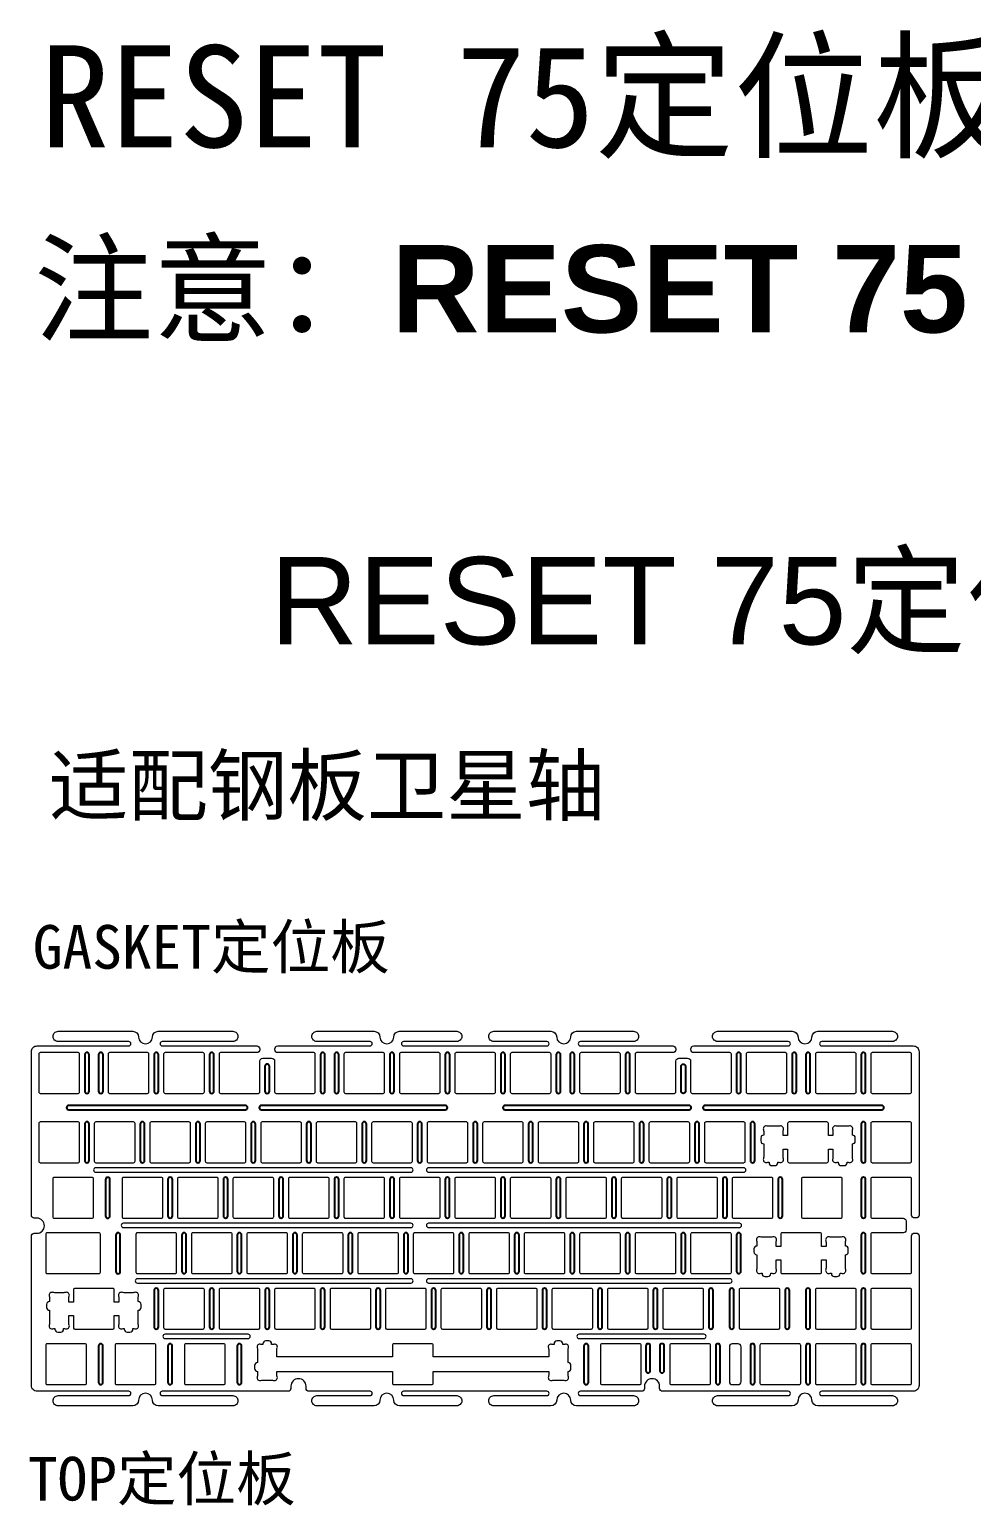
# Model space of a CAD drawing. Header units: millimetres. Extents: x 2670 to 4041, y 544 to 1639.
# Drawn here: x 2705 to 3029, y 1132 to 1639 of the extents above; entities that cross this region are included whole.
import ezdxf

# ---------------------------------------------------------------- set-up
doc = ezdxf.new("R2010")
doc.units = ezdxf.units.MM
doc.layers.add('1', color=7, linetype='Continuous', lineweight=0)
doc.styles.get("Standard").update_dxf_attribs({"font": 'arial.ttf'})

msp = doc.modelspace()

# ---------------------------------------------------------------- linework, layer by layer
at = {"layer": '1'}
for p, q in [((2740.036, 1170.879), (2740.036, 1170.879)), ((2750.036, 1170.879), (2750.036, 1170.879))]:
    msp.add_line(p, q, dxfattribs=at)
msp.add_lwpolyline([(2833.662, 1171.629, 0.4142136), (2832.912, 1170.879, 0.4142136), (2833.662, 1170.129), (2851.912, 1170.129, -0.4142136), (2853.662, 1168.379, -0.4142136), (2851.912, 1166.629), (2832.311, 1166.629, -0.4075719), (2830.312, 1168.583, 0.9775252), (2825.513, 1168.583, -0.4075719), (2823.513, 1166.629), (2803.912, 1166.629, -0.4142136), (2802.162, 1168.379), (2802.162, 1168.379, -0.4142136), (2803.912, 1170.129), (2822.162, 1170.129, 0.4142136), (2822.912, 1170.879, 0.4142136), (2822.162, 1171.629), (2801.162, 1171.629, -0.4142136), (2800.162, 1172.629), (2800.162, 1173.351, 1), (2794.962, 1173.351), (2794.962, 1172.629, -0.4142136), (2793.962, 1171.629), (2750.786, 1171.629, 0.4142136), (2750.036, 1170.879, 0.4142136), (2750.786, 1170.129), (2775.036, 1170.129, -0.4142136), (2776.786, 1168.379, -0.4142136), (2775.036, 1166.629), (2749.435, 1166.629, -0.4075719), (2747.435, 1168.583, 0.9775252), (2742.636, 1168.583, -0.4075719), (2740.637, 1166.629), (2715.036, 1166.629, -0.4142136), (2713.286, 1168.379), (2713.286, 1168.379, -0.4142136), (2715.036, 1170.129), (2739.286, 1170.129, 0.4142136), (2740.036, 1170.879, 0.4142136), (2739.286, 1171.629), (2707.825, 1171.629, -0.4142136), (2705.825, 1173.629), (2705.825, 1224.893, -0.4142136), (2706.825, 1225.893), (2707.707, 1225.893, 1), (2707.707, 1231.093), (2706.825, 1231.093, -0.4142136), (2705.825, 1232.093), (2705.825, 1288.257, -0.4142136), (2707.825, 1290.257), (2739.286, 1290.257, 0.4142136), (2740.036, 1291.007, 0.4142136), (2739.286, 1291.757), (2715.036, 1291.757, -0.4142136), (2713.286, 1293.507, -0.4142136), (2715.036, 1295.257), (2740.637, 1295.257, -0.4075719), (2742.636, 1293.302, 0.9775252), (2747.435, 1293.302, -0.4075719), (2749.435, 1295.257), (2775.036, 1295.257, -0.4142136), (2776.786, 1293.507, -0.4142136), (2775.036, 1291.757), (2750.786, 1291.757, 0.4142136), (2750.036, 1291.007, 0.4142136), (2750.786, 1290.257), (2783.247, 1290.257, -0.4142136), (2784.247, 1289.257), (2784.247, 1288.949, -0.4142136), (2783.247, 1287.949), (2770.809, 1287.949, 0.4142136), (2770.309, 1287.449), (2770.309, 1274.449, 0.4142136), (2770.809, 1273.949), (2783.809, 1273.949, 0.4142136), (2784.309, 1274.449), (2784.309, 1285.042, -0.4142136), (2785.309, 1286.042), (2788.359, 1286.042, -0.4142136), (2789.359, 1285.042), (2789.359, 1274.449, 0.4142136), (2789.859, 1273.949), (2802.859, 1273.949, 0.4142136), (2803.359, 1274.449), (2803.359, 1287.449, 0.4142136), (2802.859, 1287.949), (2790.447, 1287.949, -0.4142136), (2789.447, 1288.949), (2789.447, 1289.257, -0.4142136), (2790.447, 1290.257), (2822.162, 1290.257, 0.4142136), (2822.912, 1291.007, 0.4142136), (2822.162, 1291.757), (2803.912, 1291.757, -0.4142136), (2802.162, 1293.507, -0.4142136), (2803.912, 1295.257), (2823.513, 1295.257, -0.4075719), (2825.513, 1293.302, 0.9775252), (2830.312, 1293.302, -0.4075719), (2832.311, 1295.257), (2851.912, 1295.257, -0.4142136), (2853.662, 1293.507, -0.4142136), (2851.912, 1291.757), (2833.662, 1291.757, 0.4142136), (2832.912, 1291.007, 0.4142136), (2833.662, 1290.257), (2882.906, 1290.257, 0.4142136), (2883.656, 1291.007, 0.4142136), (2882.906, 1291.757), (2864.656, 1291.757, -0.4142136), (2862.906, 1293.507, -0.4142136), (2864.656, 1295.257), (2884.257, 1295.257, -0.4075719), (2886.257, 1293.302, 0.9775252), (2891.055, 1293.302, -0.4075719), (2893.055, 1295.257), (2912.656, 1295.257, -0.4142136), (2914.406, 1293.507, -0.4142136), (2912.656, 1291.757), (2894.406, 1291.757, 0.4142136), (2893.656, 1291.007, 0.4142136), (2894.406, 1290.257), (2926.122, 1290.257, -0.4142136), (2927.122, 1289.257), (2927.122, 1288.949, -0.4142136), (2926.122, 1287.949), (2913.684, 1287.949, 0.4142136), (2913.184, 1287.449), (2913.184, 1274.449, 0.4142136), (2913.684, 1273.949), (2926.684, 1273.949, 0.4142136), (2927.184, 1274.449), (2927.184, 1285.042, -0.4142136), (2928.184, 1286.042), (2931.234, 1286.042, -0.4142136), (2932.234, 1285.042), (2932.234, 1274.449, 0.4142136), (2932.734, 1273.949), (2945.734, 1273.949, 0.4142136), (2946.234, 1274.449), (2946.234, 1287.449, 0.4142136), (2945.734, 1287.949), (2933.322, 1287.949, -0.4142136), (2932.322, 1288.949), (2932.322, 1289.257, -0.4142136), (2933.322, 1290.257), (2965.783, 1290.257, 0.4142136), (2966.533, 1291.007, 0.4142136), (2965.783, 1291.757), (2941.533, 1291.757, -0.4142136), (2939.783, 1293.507, -0.4142136), (2941.533, 1295.257), (2967.134, 1295.257, -0.4075719), (2969.133, 1293.302, 0.9775252), (2973.932, 1293.302, -0.4075719), (2975.932, 1295.257), (3001.533, 1295.257, -0.4142136), (3003.283, 1293.507, -0.4142136), (3001.533, 1291.757), (2977.283, 1291.757, 0.4142136), (2976.533, 1291.007, 0.4142136), (2977.283, 1290.257), (3008.719, 1290.257, -0.4142136), (3010.719, 1288.257), (3010.719, 1232.165, -0.4142136), (3009.719, 1231.165), (3009.146, 1231.165, -0.4142136), (3008.146, 1232.165), (3008.146, 1244.587, 0.4142136), (3007.646, 1245.087), (2994.646, 1245.087, 0.4142136), (2994.146, 1244.587), (2994.146, 1231.587, 0.4142136), (2994.646, 1231.087), (3005.236, 1231.087, -0.4142136), (3006.236, 1230.087), (3006.236, 1227.037, -0.4142136), (3005.236, 1226.037), (2994.646, 1226.037, 0.4142136), (2994.146, 1225.537), (2994.146, 1212.537, 0.4142136), (2994.646, 1212.037), (3007.646, 1212.037, 0.4142136), (3008.146, 1212.537), (3008.146, 1224.965, -0.4142136), (3009.146, 1225.965), (3009.719, 1225.965, -0.4142136), (3010.719, 1224.965), (3010.719, 1173.629, -0.4142136), (3008.719, 1171.629), (2977.283, 1171.629, 0.4142136), (2976.533, 1170.879, 0.4142136), (2977.283, 1170.129), (3001.533, 1170.129, -0.4142136), (3003.283, 1168.379, -0.4142136), (3001.533, 1166.629), (2975.932, 1166.629, -0.4075719), (2973.932, 1168.583, 0.9775252), (2969.133, 1168.583, -0.4075719), (2967.134, 1166.629), (2941.533, 1166.629, -0.4142136), (2939.783, 1168.379, -0.4142136), (2941.533, 1170.129), (2965.783, 1170.129, 0.4142136), (2966.533, 1170.879, 0.4142136), (2965.783, 1171.629), (2922.606, 1171.629, -0.4142136), (2921.606, 1172.629), (2921.606, 1173.351, 1), (2916.406, 1173.351), (2916.406, 1172.629, -0.4142136), (2915.406, 1171.629), (2894.406, 1171.629, 0.4142136), (2893.656, 1170.879, 0.4142136), (2894.406, 1170.129), (2912.656, 1170.129, -0.4142136), (2914.406, 1168.379, -0.4142136), (2912.656, 1166.629), (2893.055, 1166.629, -0.4075719), (2891.055, 1168.583, 0.9775252), (2886.257, 1168.583, -0.4075719), (2884.257, 1166.629), (2864.656, 1166.629, -0.4142136), (2862.906, 1168.379, -0.4142136), (2864.656, 1170.129), (2882.906, 1170.129, 0.4142136), (2883.656, 1170.879, 0.4142136), (2882.906, 1171.629), (2833.662, 1171.629)], format="xyb", dxfattribs=at)
for points in [[(2708.896, 1273.949), (2721.896, 1273.949, 0.4142136), (2722.396, 1274.449), (2722.396, 1287.449, 0.4142136), (2721.896, 1287.949), (2708.896, 1287.949, 0.4142136), (2708.396, 1287.449), (2708.396, 1274.449, 0.4142136)], [(2732.709, 1273.949), (2745.709, 1273.949, 0.4142136), (2746.209, 1274.449), (2746.209, 1287.449, 0.4142136), (2745.709, 1287.949), (2732.709, 1287.949, 0.4142136), (2732.209, 1287.449), (2732.209, 1274.449, 0.4142136)], [(2751.759, 1273.949), (2764.759, 1273.949, 0.4142136), (2765.259, 1274.449), (2765.259, 1287.449, 0.4142136), (2764.759, 1287.949), (2751.759, 1287.949, 0.4142136), (2751.259, 1287.449), (2751.259, 1274.449, 0.4142136)], [(2813.671, 1273.949), (2826.671, 1273.949, 0.4142136), (2827.171, 1274.449), (2827.171, 1287.449, 0.4142136), (2826.671, 1287.949), (2813.671, 1287.949, 0.4142136), (2813.171, 1287.449), (2813.171, 1274.449, 0.4142136)], [(2832.721, 1273.949), (2845.721, 1273.949, 0.4142136), (2846.221, 1274.449), (2846.221, 1287.449, 0.4142136), (2845.721, 1287.949), (2832.721, 1287.949, 0.4142136), (2832.221, 1287.449), (2832.221, 1274.449, 0.4142136)], [(2851.771, 1273.949), (2864.771, 1273.949, 0.4142136), (2865.271, 1274.449), (2865.271, 1287.449, 0.4142136), (2864.771, 1287.949), (2851.771, 1287.949, 0.4142136), (2851.271, 1287.449), (2851.271, 1274.449, 0.4142136)], [(2870.821, 1273.949), (2883.821, 1273.949, 0.4142136), (2884.321, 1274.449), (2884.321, 1287.449, 0.4142136), (2883.821, 1287.949), (2870.821, 1287.949, 0.4142136), (2870.321, 1287.449), (2870.321, 1274.449, 0.4142136)], [(2894.634, 1273.949), (2907.634, 1273.949, 0.4142136), (2908.134, 1274.449), (2908.134, 1287.449, 0.4142136), (2907.634, 1287.949), (2894.634, 1287.949, 0.4142136), (2894.134, 1287.449), (2894.134, 1274.449, 0.4142136)], [(2951.784, 1273.949), (2964.784, 1273.949, 0.4142136), (2965.284, 1274.449), (2965.284, 1287.449, 0.4142136), (2964.784, 1287.949), (2951.784, 1287.949, 0.4142136), (2951.284, 1287.449), (2951.284, 1274.449, 0.4142136)], [(2989.096, 1274.449), (2989.096, 1287.449, 0.4142136), (2988.596, 1287.949), (2975.596, 1287.949, 0.4142136), (2975.096, 1287.449), (2975.096, 1274.449, 0.4142136), (2975.596, 1273.949), (2988.596, 1273.949, 0.4142136)], [(2994.646, 1273.949), (3007.646, 1273.949, 0.4142136), (3008.146, 1274.449), (3008.146, 1287.449, 0.4142136), (3007.646, 1287.949), (2994.646, 1287.949, 0.4142136), (2994.146, 1287.449), (2994.146, 1274.449, 0.4142136)], [(2708.896, 1250.137), (2721.896, 1250.137, 0.4142136), (2722.396, 1250.637), (2722.396, 1263.637, 0.4142136), (2721.896, 1264.137), (2708.896, 1264.137, 0.4142136), (2708.396, 1263.637), (2708.396, 1250.637, 0.4142136)], [(2727.946, 1250.137), (2740.946, 1250.137, 0.4142136), (2741.446, 1250.637), (2741.446, 1263.637, 0.4142136), (2740.946, 1264.137), (2727.946, 1264.137, 0.4142136), (2727.446, 1263.637), (2727.446, 1250.637, 0.4142136)], [(2746.996, 1250.137), (2759.996, 1250.137, 0.4142136), (2760.496, 1250.637), (2760.496, 1263.637, 0.4142136), (2759.996, 1264.137), (2746.996, 1264.137, 0.4142136), (2746.496, 1263.637), (2746.496, 1250.637, 0.4142136)], [(2766.046, 1250.137), (2779.046, 1250.137, 0.4142136), (2779.546, 1250.637), (2779.546, 1263.637, 0.4142136), (2779.046, 1264.137), (2766.046, 1264.137, 0.4142136), (2765.546, 1263.637), (2765.546, 1250.637, 0.4142136)], [(2785.096, 1250.137), (2798.096, 1250.137, 0.4142136), (2798.596, 1250.637), (2798.596, 1263.637, 0.4142136), (2798.096, 1264.137), (2785.096, 1264.137, 0.4142136), (2784.596, 1263.637), (2784.596, 1250.637, 0.4142136)], [(2804.146, 1250.137), (2817.146, 1250.137, 0.4142136), (2817.646, 1250.637), (2817.646, 1263.637, 0.4142136), (2817.146, 1264.137), (2804.146, 1264.137, 0.4142136), (2803.646, 1263.637), (2803.646, 1250.637, 0.4142136)], [(2823.196, 1250.137), (2836.196, 1250.137, 0.4142136), (2836.696, 1250.637), (2836.696, 1263.637, 0.4142136), (2836.196, 1264.137), (2823.196, 1264.137, 0.4142136), (2822.696, 1263.637), (2822.696, 1250.637, 0.4142136)], [(2842.246, 1250.137), (2855.246, 1250.137, 0.4142136), (2855.746, 1250.637), (2855.746, 1263.637, 0.4142136), (2855.246, 1264.137), (2842.246, 1264.137, 0.4142136), (2841.746, 1263.637), (2841.746, 1250.637, 0.4142136)], [(2842.246, 1250.137), (2855.246, 1250.137, 0.4142136), (2855.746, 1250.637), (2855.746, 1263.637, 0.4142136), (2855.246, 1264.137), (2842.246, 1264.137, 0.4142136), (2841.746, 1263.637), (2841.746, 1250.637, 0.4142136)], [(2861.296, 1250.137), (2874.296, 1250.137, 0.4142136), (2874.796, 1250.637), (2874.796, 1263.637, 0.4142136), (2874.296, 1264.137), (2861.296, 1264.137, 0.4142136), (2860.796, 1263.637), (2860.796, 1250.637, 0.4142136)], [(2880.346, 1250.137), (2893.346, 1250.137, 0.4142136), (2893.846, 1250.637), (2893.846, 1263.637, 0.4142136), (2893.346, 1264.137), (2880.346, 1264.137, 0.4142136), (2879.846, 1263.637), (2879.846, 1250.637, 0.4142136)], [(2899.396, 1250.137), (2912.396, 1250.137, 0.4142136), (2912.896, 1250.637), (2912.896, 1263.637, 0.4142136), (2912.396, 1264.137), (2899.396, 1264.137, 0.4142136), (2898.896, 1263.637), (2898.896, 1250.637, 0.4142136)], [(2918.446, 1250.137), (2931.446, 1250.137, 0.4142136), (2931.946, 1250.637), (2931.946, 1263.637, 0.4142136), (2931.446, 1264.137), (2918.446, 1264.137, 0.4142136), (2917.946, 1263.637), (2917.946, 1250.637, 0.4142136)], [(2937.496, 1250.137), (2950.496, 1250.137, 0.4142136), (2950.996, 1250.637), (2950.996, 1263.637, 0.4142136), (2950.496, 1264.137), (2937.496, 1264.137, 0.4142136), (2936.996, 1263.637), (2936.996, 1250.637, 0.4142136)], [(2982.309, 1262.734, 0.6125159), (2981.049, 1261.474, -0.0785975), (2981.147, 1260.857), (2981.147, 1259.437), (2979.571, 1259.436), (2979.571, 1263.637, 0.4142136), (2979.071, 1264.137), (2966.071, 1264.137, 0.4142136), (2965.571, 1263.637), (2965.571, 1259.436), (2963.997, 1259.437), (2963.997, 1260.857, -0.0785975), (2964.094, 1261.474, 0.6125159), (2962.834, 1262.734, -0.0785975), (2962.217, 1262.637), (2959.126, 1262.637, -0.0785975), (2958.509, 1262.734, 0.6125159), (2957.249, 1261.474, -0.0785975), (2957.347, 1260.857), (2957.347, 1259.607, 0.4142136), (2956.347, 1258.607), (2956.347, 1257.607, 0.4142136), (2957.347, 1256.607), (2957.347, 1252.116, -0.0785975), (2957.249, 1251.499, 0.6125159), (2958.509, 1250.239, -0.0785975), (2959.126, 1250.337), (2959.172, 1250.337), (2959.172, 1250.137, 0.4142136), (2960.172, 1249.137), (2961.172, 1249.137, 0.4142136), (2962.172, 1250.137), (2962.172, 1250.337), (2962.217, 1250.337, -0.0785975), (2962.834, 1250.239, 0.6125159), (2964.094, 1251.499, -0.0785975), (2963.997, 1252.116), (2963.997, 1254.837), (2965.571, 1254.836), (2965.571, 1250.637, 0.4142136), (2966.071, 1250.137), (2979.071, 1250.137, 0.4142136), (2979.571, 1250.637), (2979.571, 1254.836), (2981.147, 1254.837), (2981.147, 1252.116, -0.0785975), (2981.049, 1251.499, 0.6125159), (2982.309, 1250.239, -0.0785975), (2982.926, 1250.337), (2982.972, 1250.337), (2982.972, 1250.137, 0.4142136), (2983.972, 1249.137), (2984.972, 1249.137, 0.4142136), (2985.972, 1250.137), (2985.972, 1250.337), (2986.017, 1250.337, -0.0785975), (2986.634, 1250.239, 0.6125159), (2987.894, 1251.499, -0.0785975), (2987.797, 1252.116), (2987.797, 1256.607, 0.4142136), (2988.797, 1257.607), (2988.797, 1258.607, 0.4142136), (2987.797, 1259.607), (2987.797, 1260.857, -0.0785975), (2987.894, 1261.474, 0.6125159), (2986.634, 1262.734, -0.0785975), (2986.017, 1262.637), (2982.926, 1262.637, -0.0785975)], [(2994.646, 1250.137), (3007.646, 1250.137, 0.4142136), (3008.146, 1250.637), (3008.146, 1263.637, 0.4142136), (3007.646, 1264.137), (2994.646, 1264.137, 0.4142136), (2994.146, 1263.637), (2994.146, 1250.637, 0.4142136)], [(2713.659, 1231.087), (2726.659, 1231.087, 0.4142136), (2727.159, 1231.587), (2727.159, 1244.587, 0.4142136), (2726.659, 1245.087), (2713.659, 1245.087, 0.4142136), (2713.159, 1244.587), (2713.159, 1231.587, 0.4142136)], [(2737.471, 1231.087), (2750.471, 1231.087, 0.4142136), (2750.971, 1231.587), (2750.971, 1244.587, 0.4142136), (2750.471, 1245.087), (2737.471, 1245.087, 0.4142136), (2736.971, 1244.587), (2736.971, 1231.587, 0.4142136)], [(2756.521, 1231.087), (2769.521, 1231.087, 0.4142136), (2770.021, 1231.587), (2770.021, 1244.587, 0.4142136), (2769.521, 1245.087), (2756.521, 1245.087, 0.4142136), (2756.021, 1244.587), (2756.021, 1231.587, 0.4142136)], [(2775.571, 1231.087), (2788.571, 1231.087, 0.4142136), (2789.071, 1231.587), (2789.071, 1244.587, 0.4142136), (2788.571, 1245.087), (2775.571, 1245.087, 0.4142136), (2775.071, 1244.587), (2775.071, 1231.587, 0.4142136)], [(2794.621, 1231.087), (2807.621, 1231.087, 0.4142136), (2808.121, 1231.587), (2808.121, 1244.587, 0.4142136), (2807.621, 1245.087), (2794.621, 1245.087, 0.4142136), (2794.121, 1244.587), (2794.121, 1231.587, 0.4142136)], [(2813.671, 1231.087), (2826.671, 1231.087, 0.4142136), (2827.171, 1231.587), (2827.171, 1244.587, 0.4142136), (2826.671, 1245.087), (2813.671, 1245.087, 0.4142136), (2813.171, 1244.587), (2813.171, 1231.587, 0.4142136)], [(2832.721, 1231.087), (2845.721, 1231.087, 0.4142136), (2846.221, 1231.587), (2846.221, 1244.587, 0.4142136), (2845.721, 1245.087), (2832.721, 1245.087, 0.4142136), (2832.221, 1244.587), (2832.221, 1231.587, 0.4142136)], [(2851.771, 1231.087), (2864.771, 1231.087, 0.4142136), (2865.271, 1231.587), (2865.271, 1244.587, 0.4142136), (2864.771, 1245.087), (2851.771, 1245.087, 0.4142136), (2851.271, 1244.587), (2851.271, 1231.587, 0.4142136)], [(2870.821, 1231.087), (2883.821, 1231.087, 0.4142136), (2884.321, 1231.587), (2884.321, 1244.587, 0.4142136), (2883.821, 1245.087), (2870.821, 1245.087, 0.4142136), (2870.321, 1244.587), (2870.321, 1231.587, 0.4142136)], [(2889.871, 1231.087), (2902.871, 1231.087, 0.4142136), (2903.371, 1231.587), (2903.371, 1244.587, 0.4142136), (2902.871, 1245.087), (2889.871, 1245.087, 0.4142136), (2889.371, 1244.587), (2889.371, 1231.587, 0.4142136)], [(2908.921, 1231.087), (2921.921, 1231.087, 0.4142136), (2922.421, 1231.587), (2922.421, 1244.587, 0.4142136), (2921.921, 1245.087), (2908.921, 1245.087, 0.4142136), (2908.421, 1244.587), (2908.421, 1231.587, 0.4142136)], [(2927.971, 1231.087), (2940.971, 1231.087, 0.4142136), (2941.471, 1231.587), (2941.471, 1244.587, 0.4142136), (2940.971, 1245.087), (2927.971, 1245.087, 0.4142136), (2927.471, 1244.587), (2927.471, 1231.587, 0.4142136)], [(2947.021, 1231.087), (2960.021, 1231.087, 0.4142136), (2960.521, 1231.587), (2960.521, 1244.587, 0.4142136), (2960.021, 1245.087), (2947.021, 1245.087, 0.4142136), (2946.521, 1244.587), (2946.521, 1231.587, 0.4142136)], [(2970.834, 1231.087), (2983.834, 1231.087, 0.4142136), (2984.334, 1231.587), (2984.334, 1244.587, 0.4142136), (2983.834, 1245.087), (2970.834, 1245.087, 0.4142136), (2970.334, 1244.587), (2970.334, 1231.587, 0.4142136)], [(2729.04, 1212.037, 0.4142136), (2729.54, 1212.537), (2729.54, 1225.537, 0.4142136), (2729.04, 1226.037), (2711.278, 1226.037, 0.4142136), (2710.778, 1225.537), (2710.778, 1212.537, 0.4142136), (2711.278, 1212.037)], [(2742.234, 1212.037), (2755.234, 1212.037, 0.4142136), (2755.734, 1212.537), (2755.734, 1225.537, 0.4142136), (2755.234, 1226.037), (2742.234, 1226.037, 0.4142136), (2741.734, 1225.537), (2741.734, 1212.537, 0.4142136)], [(2761.284, 1212.037), (2774.284, 1212.037, 0.4142136), (2774.784, 1212.537), (2774.784, 1225.537, 0.4142136), (2774.284, 1226.037), (2761.284, 1226.037, 0.4142136), (2760.784, 1225.537), (2760.784, 1212.537, 0.4142136)], [(2780.334, 1212.037), (2793.334, 1212.037, 0.4142136), (2793.834, 1212.537), (2793.834, 1225.537, 0.4142136), (2793.334, 1226.037), (2780.334, 1226.037, 0.4142136), (2779.834, 1225.537), (2779.834, 1212.537, 0.4142136)], [(2799.384, 1212.037), (2812.384, 1212.037, 0.4142136), (2812.884, 1212.537), (2812.884, 1225.537, 0.4142136), (2812.384, 1226.037), (2799.384, 1226.037, 0.4142136), (2798.884, 1225.537), (2798.884, 1212.537, 0.4142136)], [(2818.434, 1212.037), (2831.434, 1212.037, 0.4142136), (2831.934, 1212.537), (2831.934, 1225.537, 0.4142136), (2831.434, 1226.037), (2818.434, 1226.037, 0.4142136), (2817.934, 1225.537), (2817.934, 1212.537, 0.4142136)], [(2837.484, 1212.037), (2850.484, 1212.037, 0.4142136), (2850.984, 1212.537), (2850.984, 1225.537, 0.4142136), (2850.484, 1226.037), (2837.484, 1226.037, 0.4142136), (2836.984, 1225.537), (2836.984, 1212.537, 0.4142136)], [(2856.534, 1212.037), (2869.534, 1212.037, 0.4142136), (2870.034, 1212.537), (2870.034, 1225.537, 0.4142136), (2869.534, 1226.037), (2856.534, 1226.037, 0.4142136), (2856.034, 1225.537), (2856.034, 1212.537, 0.4142136)], [(2875.584, 1212.037), (2888.584, 1212.037, 0.4142136), (2889.084, 1212.537), (2889.084, 1225.537, 0.4142136), (2888.584, 1226.037), (2875.584, 1226.037, 0.4142136), (2875.084, 1225.537), (2875.084, 1212.537, 0.4142136)], [(2894.634, 1212.037), (2907.634, 1212.037, 0.4142136), (2908.134, 1212.537), (2908.134, 1225.537, 0.4142136), (2907.634, 1226.037), (2894.634, 1226.037, 0.4142136), (2894.134, 1225.537), (2894.134, 1212.537, 0.4142136)], [(2913.684, 1212.037), (2926.684, 1212.037, 0.4142136), (2927.184, 1212.537), (2927.184, 1225.537, 0.4142136), (2926.684, 1226.037), (2913.684, 1226.037, 0.4142136), (2913.184, 1225.537), (2913.184, 1212.537, 0.4142136)], [(2932.734, 1212.037), (2945.734, 1212.037, 0.4142136), (2946.234, 1212.537), (2946.234, 1225.537, 0.4142136), (2945.734, 1226.037), (2932.734, 1226.037, 0.4142136), (2932.234, 1225.537), (2932.234, 1212.537, 0.4142136)], [(2979.928, 1224.634, 0.6125159), (2978.668, 1223.374, -0.0785975), (2978.765, 1222.757), (2978.765, 1221.337), (2977.19, 1221.336), (2977.19, 1225.537, 0.4142136), (2976.69, 1226.037), (2963.69, 1226.037, 0.4142136), (2963.19, 1225.537), (2963.19, 1221.336), (2961.615, 1221.337), (2961.615, 1222.757, -0.0785975), (2961.713, 1223.374, 0.6125159), (2960.453, 1224.634, -0.0785975), (2959.836, 1224.537), (2956.745, 1224.537, -0.0785975), (2956.128, 1224.634, 0.6125159), (2954.868, 1223.374, -0.0785975), (2954.965, 1222.757), (2954.965, 1221.507, 0.4142136), (2953.965, 1220.507), (2953.965, 1219.507, 0.4142136), (2954.965, 1218.507), (2954.965, 1214.016, -0.0785975), (2954.868, 1213.399, 0.6125159), (2956.128, 1212.139, -0.0785975), (2956.745, 1212.237), (2956.79, 1212.237), (2956.79, 1212.037, 0.4142136), (2957.79, 1211.037), (2958.79, 1211.037, 0.4142136), (2959.79, 1212.037), (2959.79, 1212.237), (2959.836, 1212.237, -0.0785975), (2960.453, 1212.139, 0.6125159), (2961.713, 1213.399, -0.0785975), (2961.615, 1214.016), (2961.615, 1216.737), (2963.19, 1216.736), (2963.19, 1212.537, 0.4142136), (2963.69, 1212.037), (2976.69, 1212.037, 0.4142136), (2977.19, 1212.537), (2977.19, 1216.736), (2978.765, 1216.737), (2978.765, 1214.016, -0.0785975), (2978.668, 1213.399, 0.6125159), (2979.928, 1212.139, -0.0785975), (2980.545, 1212.237), (2980.59, 1212.237), (2980.59, 1212.037, 0.4142136), (2981.59, 1211.037), (2982.59, 1211.037, 0.4142136), (2983.59, 1212.037), (2983.59, 1212.237), (2983.636, 1212.237, -0.0785975), (2984.253, 1212.139, 0.6125159), (2985.513, 1213.399, -0.0785975), (2985.415, 1214.016), (2985.415, 1218.507, 0.4142136), (2986.415, 1219.507), (2986.415, 1220.507, 0.4142136), (2985.415, 1221.507), (2985.415, 1222.757, -0.0785975), (2985.513, 1223.374, 0.6125159), (2984.253, 1224.634, -0.0785975), (2983.636, 1224.537), (2980.545, 1224.537, -0.0785975)], [(2737.04, 1205.584, 0.6125159), (2735.78, 1204.324, -0.0785975), (2735.878, 1203.707), (2735.878, 1202.287), (2734.303, 1202.286), (2734.303, 1206.487, 0.4142136), (2733.803, 1206.987), (2720.803, 1206.987, 0.4142136), (2720.303, 1206.487), (2720.303, 1202.286), (2718.728, 1202.287), (2718.728, 1203.707, -0.0785975), (2718.826, 1204.324, 0.6125159), (2717.566, 1205.584, -0.0785975), (2716.948, 1205.487), (2713.857, 1205.487, -0.0785975), (2713.24, 1205.584, 0.6125159), (2711.98, 1204.324, -0.0785975), (2712.078, 1203.707), (2712.078, 1202.457, 0.4142136), (2711.078, 1201.457), (2711.078, 1200.457, 0.4142136), (2712.078, 1199.457), (2712.078, 1194.966, -0.0785975), (2711.98, 1194.349, 0.6125159), (2713.24, 1193.089, -0.0785975), (2713.857, 1193.187), (2713.903, 1193.187), (2713.903, 1192.987, 0.4142136), (2714.903, 1191.987), (2715.903, 1191.987, 0.4142136), (2716.903, 1192.987), (2716.903, 1193.187), (2716.948, 1193.187, -0.0785975), (2717.566, 1193.089, 0.6125159), (2718.826, 1194.349, -0.0785975), (2718.728, 1194.966), (2718.728, 1197.687), (2720.303, 1197.686), (2720.303, 1193.487, 0.4142136), (2720.803, 1192.987), (2733.803, 1192.987, 0.4142136), (2734.303, 1193.487), (2734.303, 1197.686), (2735.878, 1197.687), (2735.878, 1194.966, -0.0785975), (2735.78, 1194.349, 0.6125159), (2737.04, 1193.089, -0.0785975), (2737.657, 1193.187), (2737.703, 1193.187), (2737.703, 1192.987, 0.4142136), (2738.703, 1191.987), (2739.703, 1191.987, 0.4142136), (2740.703, 1192.987), (2740.703, 1193.187), (2740.748, 1193.187, -0.0785975), (2741.366, 1193.089, 0.6125159), (2742.626, 1194.349, -0.0785975), (2742.528, 1194.966), (2742.528, 1199.457, 0.4142136), (2743.528, 1200.457), (2743.528, 1201.457, 0.4142136), (2742.528, 1202.457), (2742.528, 1203.707, -0.0785975), (2742.626, 1204.324, 0.6125159), (2741.366, 1205.584, -0.0785975), (2740.748, 1205.487), (2737.657, 1205.487, -0.0785975)], [(2751.759, 1192.987), (2764.759, 1192.987, 0.4142136), (2765.259, 1193.487), (2765.259, 1206.487, 0.4142136), (2764.759, 1206.987), (2751.759, 1206.987, 0.4142136), (2751.259, 1206.487), (2751.259, 1193.487, 0.4142136)], [(2770.809, 1192.987), (2783.809, 1192.987, 0.4142136), (2784.309, 1193.487), (2784.309, 1206.487, 0.4142136), (2783.809, 1206.987), (2770.809, 1206.987, 0.4142136), (2770.309, 1206.487), (2770.309, 1193.487, 0.4142136)], [(2789.859, 1192.987), (2802.859, 1192.987, 0.4142136), (2803.359, 1193.487), (2803.359, 1206.487, 0.4142136), (2802.859, 1206.987), (2789.859, 1206.987, 0.4142136), (2789.359, 1206.487), (2789.359, 1193.487, 0.4142136)], [(2808.909, 1192.987), (2821.909, 1192.987, 0.4142136), (2822.409, 1193.487), (2822.409, 1206.487, 0.4142136), (2821.909, 1206.987), (2808.909, 1206.987, 0.4142136), (2808.409, 1206.487), (2808.409, 1193.487, 0.4142136)], [(2827.959, 1192.987), (2840.959, 1192.987, 0.4142136), (2841.459, 1193.487), (2841.459, 1206.487, 0.4142136), (2840.959, 1206.987), (2827.959, 1206.987, 0.4142136), (2827.459, 1206.487), (2827.459, 1193.487, 0.4142136)], [(2847.009, 1192.987), (2860.009, 1192.987, 0.4142136), (2860.509, 1193.487), (2860.509, 1206.487, 0.4142136), (2860.009, 1206.987), (2847.009, 1206.987, 0.4142136), (2846.509, 1206.487), (2846.509, 1193.487, 0.4142136)], [(2866.059, 1192.987), (2879.059, 1192.987, 0.4142136), (2879.559, 1193.487), (2879.559, 1206.487, 0.4142136), (2879.059, 1206.987), (2866.059, 1206.987, 0.4142136), (2865.559, 1206.487), (2865.559, 1193.487, 0.4142136)], [(2885.109, 1192.987), (2898.109, 1192.987, 0.4142136), (2898.609, 1193.487), (2898.609, 1206.487, 0.4142136), (2898.109, 1206.987), (2885.109, 1206.987, 0.4142136), (2884.609, 1206.487), (2884.609, 1193.487, 0.4142136)], [(2904.159, 1192.987), (2917.159, 1192.987, 0.4142136), (2917.659, 1193.487), (2917.659, 1206.487, 0.4142136), (2917.159, 1206.987), (2904.159, 1206.987, 0.4142136), (2903.659, 1206.487), (2903.659, 1193.487, 0.4142136)], [(2923.209, 1192.987), (2936.209, 1192.987, 0.4142136), (2936.709, 1193.487), (2936.709, 1206.487, 0.4142136), (2936.209, 1206.987), (2923.209, 1206.987, 0.4142136), (2922.709, 1206.487), (2922.709, 1193.487, 0.4142136)], [(2949.403, 1192.987), (2962.403, 1192.987, 0.4142136), (2962.903, 1193.487), (2962.903, 1206.487, 0.4142136), (2962.403, 1206.987), (2949.403, 1206.987, 0.4142136), (2948.903, 1206.487), (2948.903, 1193.487, 0.4142136)], [(2975.596, 1192.987), (2988.596, 1192.987, 0.4142136), (2989.096, 1193.487), (2989.096, 1206.487, 0.4142136), (2988.596, 1206.987), (2975.596, 1206.987, 0.4142136), (2975.096, 1206.487), (2975.096, 1193.487, 0.4142136)], [(2994.646, 1192.987), (3007.646, 1192.987, 0.4142136), (3008.146, 1193.487), (3008.146, 1206.487, 0.4142136), (3007.646, 1206.987), (2994.646, 1206.987, 0.4142136), (2994.146, 1206.487), (2994.146, 1193.487, 0.4142136)], [(2711.278, 1173.937), (2724.278, 1173.937, 0.4142136), (2724.778, 1174.437), (2724.778, 1187.437, 0.4142136), (2724.278, 1187.937), (2711.278, 1187.937, 0.4142136), (2710.778, 1187.437), (2710.778, 1174.437, 0.4142136)], [(2735.09, 1173.937), (2748.09, 1173.937, 0.4142136), (2748.59, 1174.437), (2748.59, 1187.437, 0.4142136), (2748.09, 1187.937), (2735.09, 1187.937, 0.4142136), (2734.59, 1187.437), (2734.59, 1174.437, 0.4142136)], [(2758.903, 1173.937), (2771.903, 1173.937, 0.4142136), (2772.403, 1174.437), (2772.403, 1187.437, 0.4142136), (2771.903, 1187.937), (2758.903, 1187.937, 0.4142136), (2758.403, 1187.437), (2758.403, 1174.437, 0.4142136)], [(2883.417, 1176.599, 0.6125159), (2884.677, 1175.339, -0.0785975), (2885.294, 1175.437), (2888.385, 1175.437, -0.0766821), (2889.003, 1175.339, 0.6125159), (2890.262, 1176.599, -0.0785975), (2890.165, 1177.216), (2890.165, 1178.467, 0.4142136), (2891.165, 1179.467), (2891.165, 1180.467, 0.4142136), (2890.165, 1181.467), (2890.165, 1185.957, -0.0785975), (2890.262, 1186.574, 0.6726422), (2889.054, 1187.737), (2888.34, 1187.737), (2888.34, 1187.937, 0.4142136), (2887.34, 1188.937), (2886.34, 1188.937, 0.4142136), (2885.34, 1187.937), (2885.34, 1187.737), (2884.626, 1187.737, 0.6726422), (2883.417, 1186.574, -0.0785975), (2883.515, 1185.957), (2883.515, 1183.437), (2843.84, 1183.437), (2843.84, 1187.437, 0.4142136), (2843.34, 1187.937), (2830.34, 1187.937, 0.4142136), (2829.84, 1187.437), (2829.84, 1183.437), (2790.165, 1183.437), (2790.165, 1185.957, -0.0785975), (2790.262, 1186.574, 0.6726422), (2789.054, 1187.737), (2788.34, 1187.737), (2788.34, 1187.937, 0.4142136), (2787.34, 1188.937), (2786.34, 1188.937, 0.4142136), (2785.34, 1187.937), (2785.34, 1187.737), (2784.626, 1187.737, 0.6726422), (2783.417, 1186.574, -0.0785975), (2783.515, 1185.957), (2783.515, 1181.467, 0.4142136), (2782.515, 1180.467), (2782.515, 1179.467, 0.4142136), (2783.515, 1178.467), (2783.515, 1177.216, -0.0785975), (2783.417, 1176.599, 0.6218266), (2784.677, 1175.339, -0.0602971), (2785.294, 1175.437), (2788.385, 1175.437, -0.0785975), (2789.003, 1175.339, 0.6125159), (2790.262, 1176.599, -0.0785975), (2790.165, 1177.216), (2790.165, 1178.437), (2829.84, 1178.437), (2829.84, 1174.437, 0.4142136), (2830.34, 1173.937), (2843.34, 1173.937, 0.4142136), (2843.84, 1174.437), (2843.84, 1178.437), (2883.515, 1178.437), (2883.515, 1177.216, -0.0785975)], [(2901.778, 1173.937), (2914.778, 1173.937, 0.4142136), (2915.278, 1174.437), (2915.278, 1187.437, 0.4142136), (2914.778, 1187.937), (2901.778, 1187.937, 0.4142136), (2901.278, 1187.437), (2901.278, 1174.437, 0.4142136)], [(2925.59, 1173.937), (2938.59, 1173.937, 0.4142136), (2939.09, 1174.437), (2939.09, 1187.437, 0.4142136), (2938.59, 1187.937), (2925.59, 1187.937, 0.4142136), (2925.09, 1187.437), (2925.09, 1174.437, 0.4142136)], [(2946.568, 1173.937), (2948.568, 1173.937, 0.4142136), (2949.568, 1174.937), (2949.568, 1186.937, 0.4142136), (2948.568, 1187.937), (2946.568, 1187.937, 0.4142136), (2945.568, 1186.937), (2945.568, 1174.937, 0.4142136)], [(2956.546, 1173.937), (2969.546, 1173.937, 0.4142136), (2970.046, 1174.437), (2970.046, 1187.437, 0.4142136), (2969.546, 1187.937), (2956.546, 1187.937, 0.4142136), (2956.046, 1187.437), (2956.046, 1174.437, 0.4142136)], [(2975.596, 1173.937), (2988.596, 1173.937, 0.4142136), (2989.096, 1174.437), (2989.096, 1187.437, 0.4142136), (2988.596, 1187.937), (2975.596, 1187.937, 0.4142136), (2975.096, 1187.437), (2975.096, 1174.437, 0.4142136)], [(2994.646, 1173.937), (3007.646, 1173.937, 0.4142136), (3008.146, 1174.437), (3008.146, 1187.437, 0.4142136), (3007.646, 1187.937), (2994.646, 1187.937, 0.4142136), (2994.146, 1187.437), (2994.146, 1174.437, 0.4142136)]]:
    msp.add_lwpolyline(points, format="xyb", close=True, dxfattribs=at)
at = {"layer": '1', "lineweight": 25}
for points in [[(2724.161, 1274.707, 1), (2725.661, 1274.707), (2725.661, 1287.243, 1), (2724.161, 1287.243)], [(2730.444, 1287.243, 1), (2728.944, 1287.243), (2728.944, 1274.707, 1), (2730.444, 1274.707)], [(2747.973, 1274.707, 1), (2749.473, 1274.707), (2749.473, 1287.243, 1), (2747.973, 1287.243)], [(2767.023, 1274.707, 1), (2768.523, 1274.707), (2768.523, 1287.243, 1), (2767.023, 1287.243)], [(2806.644, 1287.243, 1), (2805.144, 1287.243), (2805.144, 1274.707, 1), (2806.644, 1274.707)], [(2811.407, 1287.243, 1), (2809.907, 1287.243), (2809.907, 1274.707, 1), (2811.407, 1274.707)], [(2828.936, 1274.707, 1), (2830.436, 1274.707), (2830.436, 1287.243, 1), (2828.936, 1287.243)], [(2849.507, 1287.243, 1), (2848.007, 1287.243), (2848.007, 1274.707, 1), (2849.507, 1274.707)], [(2867.036, 1274.707, 1), (2868.536, 1274.707), (2868.536, 1287.243, 1), (2867.036, 1287.243)], [(2887.607, 1287.243, 1), (2886.107, 1287.243), (2886.107, 1274.707, 1), (2887.607, 1274.707)], [(2892.369, 1287.243, 1), (2890.869, 1287.243), (2890.869, 1274.707, 1), (2892.369, 1274.707)], [(2909.898, 1274.707, 1), (2911.398, 1274.707), (2911.398, 1287.243, 1), (2909.898, 1287.243)], [(2947.998, 1274.707, 1), (2949.498, 1274.707), (2949.498, 1287.243, 1), (2947.998, 1287.243)], [(2968.569, 1287.243, 1), (2967.069, 1287.243), (2967.069, 1274.707, 1), (2968.569, 1274.707)], [(2973.332, 1287.243, 1), (2971.832, 1287.243), (2971.832, 1274.707, 1), (2973.332, 1274.707)], [(2990.861, 1274.707, 1), (2992.361, 1274.707), (2992.361, 1287.243, 1), (2990.861, 1287.243)], [(2787.573, 1274.707), (2787.573, 1283.243, 1), (2786.073, 1283.243), (2786.073, 1274.707, 1)], [(2928.969, 1274.707), (2928.969, 1283.243, -1), (2930.469, 1283.243), (2930.469, 1274.707, -1)], [(2718.661, 1268.297), (2779.321, 1268.297, 1), (2779.321, 1269.797), (2718.661, 1269.797, 1)], [(2784.821, 1268.297), (2847.996, 1268.297, 1), (2847.996, 1269.797), (2784.821, 1269.797, 1)], [(2868.551, 1268.297), (2931.721, 1268.297, 1), (2931.721, 1269.797), (2868.551, 1269.797, 1)], [(2937.221, 1268.297), (2997.871, 1268.297, 1), (2997.871, 1269.797), (2937.221, 1269.797, 1)], [(2725.682, 1263.431, 1), (2724.182, 1263.431), (2724.182, 1250.894, 1), (2725.682, 1250.894)], [(2743.211, 1250.894, 1), (2744.711, 1250.894), (2744.711, 1263.431, 1), (2743.211, 1263.431)], [(2763.782, 1263.431, 1), (2762.282, 1263.431), (2762.282, 1250.894, 1), (2763.782, 1250.894)], [(2781.311, 1250.894, 1), (2782.811, 1250.894), (2782.811, 1263.431, 1), (2781.311, 1263.431)], [(2801.882, 1263.431, 1), (2800.382, 1263.431), (2800.382, 1250.894, 1), (2801.882, 1250.894)], [(2819.411, 1250.894, 1), (2820.911, 1250.894), (2820.911, 1263.431, 1), (2819.411, 1263.431)], [(2839.982, 1263.431, 1), (2838.482, 1263.431), (2838.482, 1250.894, 1), (2839.982, 1250.894)], [(2857.511, 1250.894, 1), (2859.011, 1250.894), (2859.011, 1263.431, 1), (2857.511, 1263.431)], [(2878.082, 1263.431, 1), (2876.582, 1263.431), (2876.582, 1250.894, 1), (2878.082, 1250.894)], [(2895.611, 1250.894, 1), (2897.111, 1250.894), (2897.111, 1263.431, 1), (2895.611, 1263.431)], [(2916.182, 1263.431, 1), (2914.682, 1263.431), (2914.682, 1250.894, 1), (2916.182, 1250.894)], [(2933.711, 1250.894, 1), (2935.211, 1250.894), (2935.211, 1263.431, 1), (2933.711, 1263.431)], [(2954.282, 1263.431, 1), (2952.782, 1263.431), (2952.782, 1250.894, 1), (2954.282, 1250.894)], [(2990.861, 1250.894, 1), (2992.361, 1250.894), (2992.361, 1263.431, 1), (2990.861, 1263.431)], [(2732.815, 1244.355, 1), (2731.315, 1244.355), (2731.315, 1231.818, 1), (2732.815, 1231.818)], [(2754.257, 1244.381, 1), (2752.757, 1244.381), (2752.757, 1231.844, 1), (2754.257, 1231.844)], [(2771.786, 1231.844, 1), (2773.286, 1231.844), (2773.286, 1244.381, 1), (2771.786, 1244.381)], [(2792.357, 1244.381, 1), (2790.857, 1244.381), (2790.857, 1231.844, 1), (2792.357, 1231.844)], [(2809.886, 1231.844, 1), (2811.386, 1231.844), (2811.386, 1244.381, 1), (2809.886, 1244.381)], [(2830.457, 1244.381, 1), (2828.957, 1244.381), (2828.957, 1231.844, 1), (2830.457, 1231.844)], [(2847.986, 1231.844, 1), (2849.486, 1231.844), (2849.486, 1244.381, 1), (2847.986, 1244.381)], [(2868.557, 1244.381, 1), (2867.057, 1244.381), (2867.057, 1231.844, 1), (2868.557, 1231.844)], [(2886.086, 1231.844, 1), (2887.586, 1231.844), (2887.586, 1244.381, 1), (2886.086, 1244.381)], [(2906.657, 1244.381, 1), (2905.157, 1244.381), (2905.157, 1231.844, 1), (2906.657, 1231.844)], [(2924.186, 1231.844, 1), (2925.686, 1231.844), (2925.686, 1244.381, 1), (2924.186, 1244.381)], [(2944.757, 1244.381, 1), (2943.257, 1244.381), (2943.257, 1231.844, 1), (2944.757, 1231.844)], [(2962.286, 1231.844, 1), (2963.786, 1231.844), (2963.786, 1244.381, 1), (2962.286, 1244.381)], [(2990.861, 1231.844, 1), (2992.361, 1231.844), (2992.361, 1244.381, 1), (2990.861, 1244.381)], [(2736.387, 1225.305, 1), (2734.887, 1225.305), (2734.887, 1212.768, 1), (2736.387, 1212.768)], [(2759.019, 1225.331, 1), (2757.519, 1225.331), (2757.519, 1212.794, 1), (2759.019, 1212.794)], [(2776.548, 1212.794, 1), (2778.048, 1212.794), (2778.048, 1225.331, 1), (2776.548, 1225.331)], [(2797.119, 1225.331, 1), (2795.619, 1225.331), (2795.619, 1212.794, 1), (2797.119, 1212.794)], [(2814.648, 1212.794, 1), (2816.148, 1212.794), (2816.148, 1225.331, 1), (2814.648, 1225.331)], [(2835.219, 1225.331, 1), (2833.719, 1225.331), (2833.719, 1212.794, 1), (2835.219, 1212.794)], [(2852.748, 1212.794, 1), (2854.248, 1212.794), (2854.248, 1225.331, 1), (2852.748, 1225.331)], [(2873.319, 1225.331, 1), (2871.819, 1225.331), (2871.819, 1212.794, 1), (2873.319, 1212.794)], [(2890.848, 1212.794, 1), (2892.348, 1212.794), (2892.348, 1225.331, 1), (2890.848, 1225.331)], [(2911.419, 1225.331, 1), (2909.919, 1225.331), (2909.919, 1212.794, 1), (2911.419, 1212.794)], [(2928.948, 1212.794, 1), (2930.448, 1212.794), (2930.448, 1225.331, 1), (2928.948, 1225.331)], [(2949.519, 1225.331, 1), (2948.019, 1225.331), (2948.019, 1212.794, 1), (2949.519, 1212.794)], [(2990.861, 1212.794, 1), (2992.361, 1212.794), (2992.361, 1225.331, 1), (2990.861, 1225.331)], [(2749.494, 1206.281, 1), (2747.994, 1206.281), (2747.994, 1193.744, 1), (2749.494, 1193.744)], [(2767.023, 1193.744, 1), (2768.523, 1193.744), (2768.523, 1206.281, 1), (2767.023, 1206.281)], [(2787.594, 1206.281, 1), (2786.094, 1206.281), (2786.094, 1193.744, 1), (2787.594, 1193.744)], [(2805.123, 1193.744, 1), (2806.623, 1193.744), (2806.623, 1206.281, 1), (2805.123, 1206.281)], [(2825.694, 1206.281, 1), (2824.194, 1206.281), (2824.194, 1193.744, 1), (2825.694, 1193.744)], [(2843.223, 1193.744, 1), (2844.723, 1193.744), (2844.723, 1206.281, 1), (2843.223, 1206.281)], [(2863.794, 1206.281, 1), (2862.294, 1206.281), (2862.294, 1193.744, 1), (2863.794, 1193.744)], [(2881.323, 1193.744, 1), (2882.823, 1193.744), (2882.823, 1206.281, 1), (2881.323, 1206.281)], [(2901.894, 1206.281, 1), (2900.394, 1206.281), (2900.394, 1193.744, 1), (2901.894, 1193.744)], [(2919.423, 1193.744, 1), (2920.923, 1193.744), (2920.923, 1206.281, 1), (2919.423, 1206.281)], [(2939.994, 1206.281, 1), (2938.494, 1206.281), (2938.494, 1193.744, 1), (2939.994, 1193.744)], [(2945.617, 1193.744, 1), (2947.117, 1193.744), (2947.117, 1206.281, 1), (2945.617, 1206.281)], [(2966.188, 1206.281, 1), (2964.688, 1206.281), (2964.688, 1193.744, 1), (2966.188, 1193.744)], [(2971.811, 1193.744, 1), (2973.311, 1193.744), (2973.311, 1206.281, 1), (2971.811, 1206.281)], [(2990.861, 1193.744, 1), (2992.361, 1193.744), (2992.361, 1206.281, 1), (2990.861, 1206.281)], [(2730.434, 1187.205, 1), (2728.934, 1187.205), (2728.934, 1174.668, 1), (2730.434, 1174.668)], [(2752.747, 1174.668, 1), (2754.247, 1174.668), (2754.247, 1187.205, 1), (2752.747, 1187.205)], [(2778.059, 1187.205, 1), (2776.559, 1187.205), (2776.559, 1174.668, 1), (2778.059, 1174.668)], [(2895.622, 1174.668, 1), (2897.122, 1174.668), (2897.122, 1187.205, 1), (2895.622, 1187.205)], [(2918.405, 1187.231, 1), (2916.905, 1187.231), (2916.905, 1178.694, 1), (2918.405, 1178.694)], [(2921.668, 1187.231), (2921.668, 1178.694, 1), (2923.168, 1178.694), (2923.168, 1187.231, 1)], [(2940.876, 1187.231), (2940.876, 1174.694, 1), (2942.376, 1174.694), (2942.376, 1187.231, 1)], [(2954.261, 1187.231, 1), (2952.761, 1187.231), (2952.761, 1174.694, 1), (2954.261, 1174.694)], [(2973.332, 1187.231, 1), (2971.832, 1187.231), (2971.832, 1174.694, 1), (2973.332, 1174.694)], [(2990.861, 1174.694, 1), (2992.361, 1174.694), (2992.361, 1187.231, 1), (2990.861, 1187.231)]]:
    msp.add_lwpolyline(points, format="xyb", close=True, dxfattribs=at)
at = {"layer": '1', "lineweight": 18}
for points in [[(2727.946, 1248.386, 0.4142136), (2727.196, 1247.636, 0.4142136), (2727.946, 1246.886), (2836.196, 1246.886, 0.4142136), (2836.946, 1247.636, 0.4142136), (2836.196, 1248.386)], [(2842.246, 1248.386, 0.4142136), (2841.496, 1247.636, 0.4142136), (2842.246, 1246.886), (2950.496, 1246.886, 0.4142136), (2951.246, 1247.636, 0.4142136), (2950.496, 1248.386)], [(2836.946, 1228.586, 0.4142136), (2836.196, 1229.336), (2737.471, 1229.336, 0.4142136), (2736.721, 1228.586, 0.4142136), (2737.471, 1227.836), (2836.196, 1227.836, 0.4142136)], [(2949.771, 1228.586, 0.4142136), (2949.021, 1229.336), (2842.246, 1229.336, 0.4142136), (2841.496, 1228.586, 0.4142136), (2842.246, 1227.836), (2949.021, 1227.836, 0.4142136)], [(2742.234, 1210.286, 0.4142136), (2741.484, 1209.536, 0.4142136), (2742.234, 1208.786), (2836.196, 1208.786, 0.4142136), (2836.946, 1209.536, 0.4142136), (2836.196, 1210.286)], [(2842.246, 1210.286, 0.4142136), (2841.496, 1209.536, 0.4142136), (2842.246, 1208.786), (2945.734, 1208.786, 0.4142136), (2946.484, 1209.536, 0.4142136), (2945.734, 1210.286)], [(2751.759, 1191.236, 0.4142136), (2751.009, 1190.486, 0.4142136), (2751.759, 1189.736), (2780.237, 1189.736, 0.4142136), (2780.987, 1190.486, 0.4142136), (2780.237, 1191.236)], [(2937.583, 1190.486, 0.4142136), (2936.833, 1191.236), (2893.933, 1191.236, 0.4142136), (2893.183, 1190.486, 0.4142136), (2893.933, 1189.736), (2936.833, 1189.736, 0.4142136)]]:
    msp.add_lwpolyline(points, format="xyb", close=True, dxfattribs=at)

# ---------------------------------------------------------------- texts
at = {"color": 1, "attachment_point": 1}
for s, width, insert, char_height in [('{\\fSimSun|b1|i0|c134|p2;RESET 75定位板}', 525.08963, (2708.881, 1633.896), 35), ('{\\fSimSun|b1|i0|c134|p2;注意：\\fArial|b1|i0|c0|p34;RESET 75 \\fSimSun|b1|i0|c134|p2;一回与七回为\\fArial|b1|i0|c0|p34;2\\fSimSun|b1|i0|c134|p2;张独立的\\fArial|b1|i0|c0|p34;PCBA  \\fSimSun|b1|i0|c134|p2;不支持多佩列}', 1307.98672, (2706.716, 1565.289), 30)]:
    msp.add_mtext_dynamic_manual_height_columns(s, width=width, gutter_width=12.5, heights=[0], dxfattribs=dict(at, insert=insert, char_height=char_height))
at = {"attachment_point": 1}
for s, insert, char_height in [('RESET 75{\\fSimSun|b0|i0|c134|p2;定位板（一回）}', (2787.822, 1458.159), 30), ('{\\fSimSun|b0|i0|c134|p2;适配钢板卫星轴}', (2711.894, 1389.721), 20), ('{\\fSimSun|b0|i0|c134|p2;GASKET定位板}', (2706.326, 1331.765), 15), ('{\\fSimSun|b0|i0|c134|p2;TOP定位板}', (2704.629, 1149.108), 15)]:
    msp.add_mtext_dynamic_manual_height_columns(s, width=525.08963, gutter_width=12.5, heights=[0], dxfattribs=dict(at, insert=insert, char_height=char_height))

doc.saveas('drawing.dxf')
